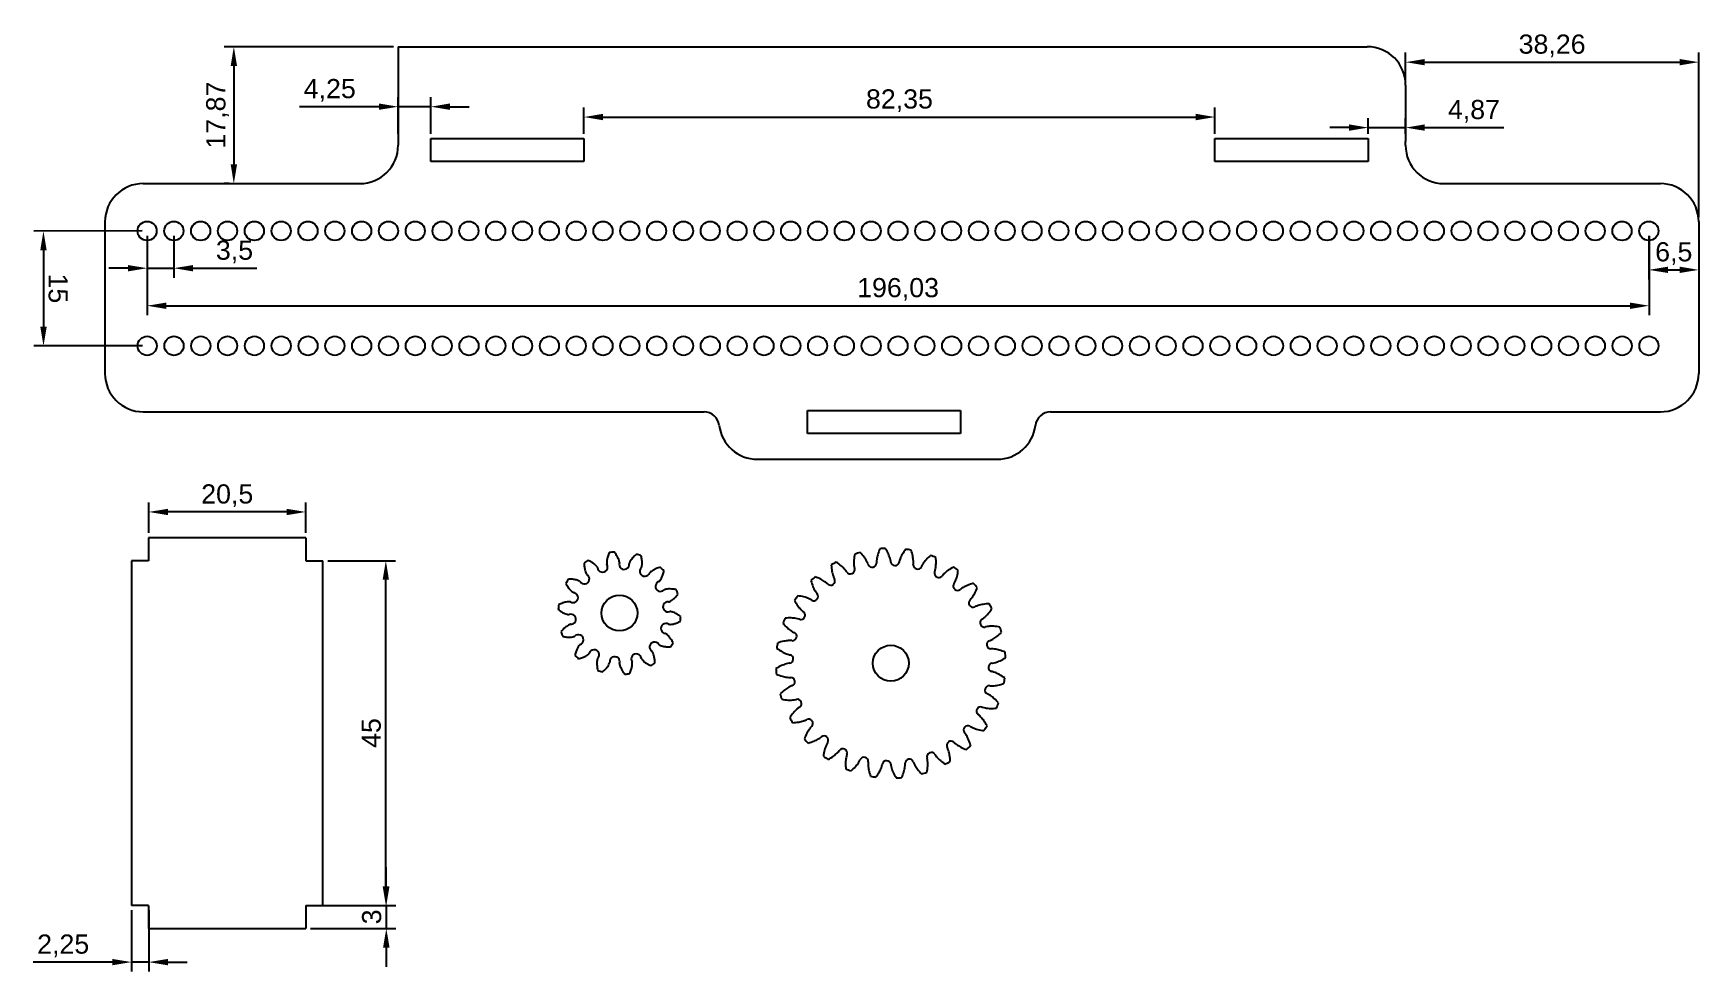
# Model space of a CAD drawing. Header units: millimetres. Extents: x 2420 to 2638, y 1270 to 1393.
import ezdxf

# ---------------------------------------------------------------- set-up
doc = ezdxf.new("R2010")
doc.units = ezdxf.units.MM
doc.styles.get("Standard").update_dxf_attribs({"font": 'arial.ttf'})
doc.dimstyles.new('ISO-25', dxfattribs={"dimtxt": 2.5, "dimasz": 2.5, "dimexe": 1.25, "dimexo": 0.625, "dimtad": 1, "dimtxsty": 'Standard', "dimcen": 2.5, "dimadec": 0, "dimazin": 0, "dimtfac": 1, "dimtmove": 0, "dimatfit": 3, "dimfxl": 1, "dimarcsym": 0})

# ---------------------------------------------------------------- blocks, each defined once
blk = doc.blocks.new('*D1')
at = {"color": 0, "lineweight": -2, "transparency": 16777216}
for p, q in [((2468.05, 1379.83), (2468.05, 1384.63)), ((2472.3, 1379.83), (2472.3, 1384.63)), ((2465.55, 1383.38), (2455.19, 1383.38)), ((2472.3, 1383.38), (2468.05, 1383.38)), ((2474.8, 1383.38), (2477.3, 1383.38))]:
    blk.add_line(p, q, dxfattribs=at)
at = {"color": 0, "transparency": 16777216}
for points in [[(2465.55, 1383.8), (2465.55, 1382.97), (2468.05, 1383.38)], [(2474.8, 1383.8), (2474.8, 1382.97), (2472.3, 1383.38)]]:
    blk.add_solid(points, dxfattribs=at)
at = {"layer": 'Defpoints', "color": 0, "transparency": 16777216}
for p in [(2468.05, 1383.38), (2468.05, 1379.21), (2472.3, 1379.21)]:
    blk.add_point(p, dxfattribs=at)
at = {"color": 0, "transparency": 16777216, "insert": (2459.12, 1385.51), "char_height": 2.5, "attachment_point": 5}
blk.add_mtext('4,25', dxfattribs=at)
blk = doc.blocks.new('*D2')
at = {"color": 0, "lineweight": -2, "transparency": 16777216}
for p, q in [((2592.15, 1380.65), (2589.65, 1380.65)), ((2594.65, 1379.83), (2594.65, 1381.9)), ((2594.65, 1380.65), (2599.53, 1380.65)), ((2599.53, 1379.83), (2599.53, 1381.9)), ((2602.03, 1380.65), (2612.37, 1380.65))]:
    blk.add_line(p, q, dxfattribs=at)
at = {"color": 0, "transparency": 16777216}
for points in [[(2592.15, 1381.07), (2592.15, 1380.24), (2594.65, 1380.65)], [(2602.03, 1381.07), (2602.03, 1380.24), (2599.53, 1380.65)]]:
    blk.add_solid(points, dxfattribs=at)
at = {"layer": 'Defpoints', "color": 0, "transparency": 16777216}
for p in [(2599.53, 1380.65), (2594.65, 1379.21), (2599.53, 1379.21)]:
    blk.add_point(p, dxfattribs=at)
at = {"color": 0, "transparency": 16777216, "insert": (2608.45, 1382.78), "char_height": 2.5, "attachment_point": 5}
blk.add_mtext('4,87', dxfattribs=at)
blk = doc.blocks.new('*D3')
at = {"color": 0, "lineweight": -2, "transparency": 16777216}
for p, q in [((2599.53, 1386.83), (2599.53, 1390.44)), ((2602.03, 1389.19), (2635.28, 1389.19)), ((2637.78, 1368.97), (2637.78, 1390.44))]:
    blk.add_line(p, q, dxfattribs=at)
at = {"color": 0, "transparency": 16777216}
for points in [[(2602.03, 1389.61), (2602.03, 1388.78), (2599.53, 1389.19)], [(2635.28, 1389.61), (2635.28, 1388.78), (2637.78, 1389.19)]]:
    blk.add_solid(points, dxfattribs=at)
at = {"layer": 'Defpoints', "color": 0, "transparency": 16777216}
for p in [(2637.78, 1389.19), (2599.53, 1386.21), (2637.78, 1368.34)]:
    blk.add_point(p, dxfattribs=at)
at = {"color": 0, "transparency": 16777216, "insert": (2618.65, 1391.32), "char_height": 2.5, "attachment_point": 5}
blk.add_mtext('38,26', dxfattribs=at)
blk = doc.blocks.new('*D4')
at = {"color": 0, "lineweight": -2, "transparency": 16777216}
for p, q in [((2435.28, 1366.54), (2435.28, 1361.05)), ((2438.78, 1366.54), (2438.78, 1361.05)), ((2432.78, 1362.3), (2430.28, 1362.3)), ((2435.28, 1362.3), (2438.78, 1362.3)), ((2441.28, 1362.3), (2449.6, 1362.3))]:
    blk.add_line(p, q, dxfattribs=at)
at = {"color": 0, "transparency": 16777216}
for points in [[(2432.78, 1362.71), (2432.78, 1361.88), (2435.28, 1362.3)], [(2441.28, 1362.71), (2441.28, 1361.88), (2438.78, 1362.3)]]:
    blk.add_solid(points, dxfattribs=at)
at = {"layer": 'Defpoints', "color": 0, "transparency": 16777216}
for p in [(2435.28, 1367.16), (2438.78, 1367.16), (2438.78, 1362.3)]:
    blk.add_point(p, dxfattribs=at)
at = {"color": 0, "transparency": 16777216, "insert": (2446.69, 1364.42), "char_height": 2.5, "attachment_point": 5}
blk.add_mtext('3,5', dxfattribs=at)
blk = doc.blocks.new('*D5')
at = {"color": 0, "lineweight": -2, "transparency": 16777216}
for p, q in [((2434.65, 1367.16), (2420.5, 1367.15)), ((2421.75, 1364.65), (2421.76, 1354.66)), ((2434.66, 1352.16), (2420.51, 1352.15))]:
    blk.add_line(p, q, dxfattribs=at)
at = {"color": 0, "transparency": 16777216}
for points in [[(2422.17, 1364.65), (2421.34, 1364.65), (2421.75, 1367.15)], [(2422.18, 1354.66), (2421.34, 1354.66), (2421.76, 1352.16)]]:
    blk.add_solid(points, dxfattribs=at)
at = {"layer": 'Defpoints', "color": 0, "transparency": 16777216}
for p in [(2435.28, 1367.16), (2421.76, 1352.16), (2435.29, 1352.16)]:
    blk.add_point(p, dxfattribs=at)
at = {"color": 0, "transparency": 16777216, "insert": (2423.66, 1359.66), "char_height": 2.5, "attachment_point": 5, "rotation": 270.0324}
blk.add_mtext('15', dxfattribs=at)
blk = doc.blocks.new('*D6')
at = {"color": 0, "lineweight": -2, "transparency": 16777216}
for p, q in [((2631.28, 1366.54), (2631.28, 1360.83)), ((2637.78, 1366.54), (2637.78, 1360.83)), ((2633.78, 1362.08), (2635.28, 1362.08))]:
    blk.add_line(p, q, dxfattribs=at)
at = {"color": 0, "transparency": 16777216}
for points in [[(2633.78, 1362.5), (2633.78, 1361.67), (2631.28, 1362.08)], [(2635.28, 1362.5), (2635.28, 1361.67), (2637.78, 1362.08)]]:
    blk.add_solid(points, dxfattribs=at)
at = {"layer": 'Defpoints', "color": 0, "transparency": 16777216}
for p in [(2631.28, 1367.16), (2637.78, 1367.16), (2637.78, 1362.08)]:
    blk.add_point(p, dxfattribs=at)
at = {"color": 0, "transparency": 16777216, "insert": (2634.53, 1364.21), "char_height": 2.5, "attachment_point": 5}
blk.add_mtext('6,5', dxfattribs=at)
blk = doc.blocks.new('*D7')
at = {"color": 0, "lineweight": -2, "transparency": 16777216}
for p, q in [((2435.28, 1366.54), (2435.28, 1356.15)), ((2631.31, 1366.54), (2631.31, 1356.15)), ((2437.78, 1357.4), (2628.81, 1357.4))]:
    blk.add_line(p, q, dxfattribs=at)
at = {"color": 0, "transparency": 16777216}
for points in [[(2437.78, 1357.81), (2437.78, 1356.98), (2435.28, 1357.4)], [(2628.81, 1357.81), (2628.81, 1356.98), (2631.31, 1357.4)]]:
    blk.add_solid(points, dxfattribs=at)
at = {"layer": 'Defpoints', "color": 0, "transparency": 16777216}
for p in [(2435.28, 1367.16), (2631.31, 1367.16), (2631.31, 1357.4)]:
    blk.add_point(p, dxfattribs=at)
at = {"color": 0, "transparency": 16777216, "insert": (2533.29, 1359.53), "char_height": 2.5, "attachment_point": 5}
blk.add_mtext('196,03', dxfattribs=at)
blk = doc.blocks.new('*D8')
at = {"color": 0, "lineweight": -2, "transparency": 16777216}
for p, q in [((2492.3, 1379.83), (2492.3, 1383.28)), ((2574.65, 1379.83), (2574.65, 1383.28)), ((2494.8, 1382.03), (2572.15, 1382.03))]:
    blk.add_line(p, q, dxfattribs=at)
at = {"color": 0, "transparency": 16777216}
for points in [[(2494.8, 1382.45), (2494.8, 1381.61), (2492.3, 1382.03)], [(2572.15, 1382.45), (2572.15, 1381.61), (2574.65, 1382.03)]]:
    blk.add_solid(points, dxfattribs=at)
at = {"layer": 'Defpoints', "color": 0, "transparency": 16777216}
for p in [(2574.65, 1382.03), (2492.3, 1379.21), (2574.65, 1379.21)]:
    blk.add_point(p, dxfattribs=at)
at = {"color": 0, "transparency": 16777216, "insert": (2533.47, 1384.16), "char_height": 2.5, "attachment_point": 5}
blk.add_mtext('82,35', dxfattribs=at)
blk = doc.blocks.new('*D9')
at = {"color": 0, "lineweight": -2, "transparency": 16777216}
for p, q in [((2467.42, 1391.21), (2445.35, 1391.21)), ((2446.6, 1388.71), (2446.6, 1375.84)), ((2445.98, 1373.34), (2445.35, 1373.34))]:
    blk.add_line(p, q, dxfattribs=at)
at = {"color": 0, "transparency": 16777216}
for points in [[(2446.19, 1388.71), (2447.02, 1388.71), (2446.6, 1391.21)], [(2446.19, 1375.84), (2447.02, 1375.84), (2446.6, 1373.34)]]:
    blk.add_solid(points, dxfattribs=at)
at = {"layer": 'Defpoints', "color": 0, "transparency": 16777216}
for p in [(2468.05, 1391.21), (2446.6, 1373.34), (2446.6, 1373.34)]:
    blk.add_point(p, dxfattribs=at)
at = {"color": 0, "transparency": 16777216, "insert": (2444.48, 1382.28), "char_height": 2.5, "attachment_point": 5, "rotation": 90}
blk.add_mtext('17,87', dxfattribs=at)
blk = doc.blocks.new('*D12')
at = {"color": 0, "lineweight": -2, "transparency": 16777216}
for p, q in [((2435.49, 1327.74), (2435.49, 1331.73)), ((2453.49, 1330.48), (2437.99, 1330.48)), ((2455.99, 1327.74), (2455.99, 1331.73))]:
    blk.add_line(p, q, dxfattribs=at)
at = {"color": 0, "transparency": 16777216}
for points in [[(2437.99, 1330.89), (2437.99, 1330.06), (2435.49, 1330.48)], [(2453.49, 1330.89), (2453.49, 1330.06), (2455.99, 1330.48)]]:
    blk.add_solid(points, dxfattribs=at)
at = {"layer": 'Defpoints', "color": 0, "transparency": 16777216}
for p in [(2435.49, 1330.48), (2435.49, 1327.12), (2455.99, 1327.12)]:
    blk.add_point(p, dxfattribs=at)
at = {"color": 0, "transparency": 16777216, "insert": (2445.74, 1332.6), "char_height": 2.5, "attachment_point": 5}
blk.add_mtext('20,5', dxfattribs=at)
blk = doc.blocks.new('*D13')
at = {"color": 0, "lineweight": -2, "transparency": 16777216}
for p, q in [((2458.86, 1324.12), (2467.69, 1324.12)), ((2466.44, 1281.62), (2466.44, 1321.62)), ((2458.86, 1279.12), (2467.69, 1279.12))]:
    blk.add_line(p, q, dxfattribs=at)
at = {"color": 0, "transparency": 16777216}
for points in [[(2466.02, 1321.62), (2466.85, 1321.62), (2466.44, 1324.12)], [(2466.02, 1281.62), (2466.85, 1281.62), (2466.44, 1279.12)]]:
    blk.add_solid(points, dxfattribs=at)
at = {"layer": 'Defpoints', "color": 0, "transparency": 16777216}
for p in [(2458.24, 1324.12), (2466.44, 1324.12), (2458.24, 1279.12)]:
    blk.add_point(p, dxfattribs=at)
at = {"color": 0, "transparency": 16777216, "insert": (2464.54, 1301.62), "char_height": 2.5, "attachment_point": 5, "rotation": 90}
blk.add_mtext('45', dxfattribs=at)
blk = doc.blocks.new('*D14')
at = {"color": 0, "lineweight": -2, "transparency": 16777216}
for p, q in [((2433.24, 1278.49), (2433.24, 1270.47)), ((2435.49, 1278.49), (2435.49, 1270.47)), ((2430.74, 1271.72), (2420.43, 1271.72)), ((2435.49, 1271.72), (2433.24, 1271.72)), ((2437.99, 1271.72), (2440.49, 1271.72))]:
    blk.add_line(p, q, dxfattribs=at)
at = {"color": 0, "transparency": 16777216}
for points in [[(2430.74, 1272.13), (2430.74, 1271.3), (2433.24, 1271.72)], [(2437.99, 1272.13), (2437.99, 1271.3), (2435.49, 1271.72)]]:
    blk.add_solid(points, dxfattribs=at)
at = {"layer": 'Defpoints', "color": 0, "transparency": 16777216}
for p in [(2433.24, 1279.12), (2435.49, 1279.12), (2433.24, 1271.72)]:
    blk.add_point(p, dxfattribs=at)
at = {"color": 0, "transparency": 16777216, "insert": (2424.33, 1273.84), "char_height": 2.5, "attachment_point": 5}
blk.add_mtext('2,25', dxfattribs=at)
blk = doc.blocks.new('*D15')
at = {"color": 0, "lineweight": -2, "transparency": 16777216}
for p, q in [((2466.5, 1281.62), (2466.5, 1284.12)), ((2456.61, 1279.12), (2467.75, 1279.12)), ((2466.5, 1279.12), (2466.5, 1276.12)), ((2456.61, 1276.12), (2467.75, 1276.12)), ((2466.5, 1273.62), (2466.5, 1271.12))]:
    blk.add_line(p, q, dxfattribs=at)
at = {"color": 0, "transparency": 16777216}
for points in [[(2466.08, 1281.62), (2466.92, 1281.62), (2466.5, 1279.12)], [(2466.08, 1273.62), (2466.92, 1273.62), (2466.5, 1276.12)]]:
    blk.add_solid(points, dxfattribs=at)
at = {"layer": 'Defpoints', "color": 0, "transparency": 16777216}
for p in [(2455.99, 1279.12), (2455.99, 1276.12), (2466.5, 1276.12)]:
    blk.add_point(p, dxfattribs=at)
at = {"color": 0, "transparency": 16777216, "insert": (2464.6, 1277.62), "char_height": 2.5, "attachment_point": 5, "rotation": 90}
blk.add_mtext('3', dxfattribs=at)
blk = doc.blocks.new('*U19')
at = {"linetype": 'Continuous', "lineweight": 25}
blk.add_arc((1.01, -7.93), 8, 94.9596, 99.6007, dxfattribs=at)
blk = doc.blocks.new('*U20')
at = {"color": 0, "linetype": 'ByBlock', "lineweight": -2, "transparency": 16777216}
for p, rotation in [((2492.58, 1323.99), 25.7142857142857), ((2499.46, 1324.87), 334.2857142857143), ((2490.1, 1321.43), 51.42857142857142), ((2502.5, 1323.02), 308.5714285714286), ((2504.44, 1320.03), 282.8571428571428), ((2488.98, 1318.06), 77.14285714285715), ((2504.89, 1316.51), 257.1428571428571), ((2489.43, 1314.53), 102.8571428571429), ((2503.76, 1313.13), 231.4285714285714), ((2491.36, 1311.55), 128.5714285714286), ((2501.28, 1310.58), 205.7142857142857), ((2494.4, 1309.7), 154.2857142857143), ((2497.94, 1309.35), 180)]:
    blk.add_blockref('*U19', p, dxfattribs=dict(at, rotation=rotation))
blk.add_blockref('*U19', (2495.92, 1325.21), dxfattribs=at)
blk = doc.blocks.new('*U21')
at = {"linetype": 'Continuous', "lineweight": 25}
blk.add_arc((11.03, 10.16), 15, 221.2427, 224.0319, dxfattribs=at)
blk = doc.blocks.new('*U22')
at = {"color": 0, "linetype": 'ByBlock', "lineweight": -2, "transparency": 16777216}
for p, rotation in [((2531.28, 1325.7), 231.4285714285711), ((2534.63, 1325.56), 218.5714285714282), ((2524.89, 1323.75), 257.1428571428567), ((2527.98, 1325.08), 244.2857142857139), ((2537.87, 1324.68), 205.7142857142854), ((2522.19, 1321.77), 269.9999999999996), ((2540.84, 1323.09), 192.8571428571425), ((2519.99, 1319.23), 282.8571428571423), ((2543.37, 1320.89), 180), ((2545.36, 1318.19), 167.142857142857), ((2518.4, 1316.27), 295.7142857142853), ((2546.69, 1315.1), 154.2857142857141), ((2517.52, 1313.03), 308.571428571428), ((2547.3, 1311.8), 141.4285714285712), ((2517.38, 1309.67), 321.4285714285709), ((2547.16, 1308.45), 128.5714285714284), ((2518, 1306.37), 334.2857142857137), ((2546.28, 1305.21), 115.7142857142856), ((2519.33, 1303.29), 347.1428571428566), ((2544.7, 1302.24), 102.8571428571428), ((2542.5, 1299.71), 89.99999999999991), ((2523.85, 1298.38), 12.85714285714288), ((2539.79, 1297.72), 77.14285714285707), ((2526.81, 1296.8), 25.71428571428576), ((2530.05, 1295.92), 38.57142857142858), ((2533.41, 1295.78), 51.42857142857142), ((2536.71, 1296.39), 64.28571428571426)]:
    blk.add_blockref('*U21', p, dxfattribs=dict(at, rotation=rotation))
blk.add_blockref('*U21', (2521.31, 1300.58), dxfattribs=at)

msp = doc.modelspace()

# ---------------------------------------------------------------- linework, layer by layer
for p, q in [((2468.048, 1391.209), (2468.048, 1378.341)), ((2468.048, 1391.209), (2594.525, 1391.209)), ((2599.525, 1386.209), (2599.525, 1378.849)), ((2599.525, 1378.341), (2599.525, 1378.849)), ((2434.785, 1373.341), (2463.048, 1373.341)), ((2604.525, 1373.341), (2632.781, 1373.341)), ((2429.785, 1368.341), (2429.785, 1348.549)), ((2637.781, 1368.341), (2637.781, 1348.549)), ((2434.785, 1343.549), (2507.967, 1343.549)), ((2553.198, 1343.549), (2632.781, 1343.549)), ((2514.92, 1337.359), (2546.245, 1337.359)), ((2455.985, 1327.119), (2435.485, 1327.119)), ((2433.235, 1324.119), (2433.235, 1279.119)), ((2458.235, 1279.119), (2458.235, 1324.119)), ((2435.485, 1276.119), (2455.985, 1276.119))]:
    msp.add_line(p, q)
at = {"linetype": 'Continuous', "lineweight": 25}
for p, q in [((2472.297, 1376.209), (2472.297, 1379.209)), ((2472.297, 1379.209), (2492.297, 1379.209)), ((2492.297, 1379.209), (2492.297, 1376.209)), ((2574.651, 1376.209), (2574.651, 1379.209)), ((2574.651, 1379.209), (2594.651, 1379.209)), ((2594.651, 1379.209), (2594.651, 1376.209)), ((2492.297, 1376.209), (2472.297, 1376.209)), ((2594.651, 1376.209), (2574.651, 1376.209)), ((2521.449, 1340.709), (2521.449, 1343.709)), ((2521.449, 1343.709), (2541.449, 1343.709)), ((2541.449, 1343.709), (2541.449, 1340.709)), ((2541.449, 1340.709), (2521.449, 1340.709)), ((2435.485, 1327.119), (2435.485, 1324.119)), ((2455.985, 1327.119), (2455.985, 1324.119)), ((2435.485, 1324.119), (2433.235, 1324.119)), ((2455.985, 1324.119), (2458.235, 1324.119)), ((2498.204, 1323.737), (2498.202, 1323.73)), ((2492.679, 1322.302), (2492.683, 1322.296)), ((2495.277, 1323.65), (2495.279, 1323.643)), ((2500.878, 1322.545), (2500.873, 1322.54)), ((2527.276, 1322.438), (2527.275, 1322.439)), ((2527.301, 1322.45), (2527.302, 1322.449)), ((2530.006, 1323.272), (2530.006, 1323.273)), ((2530.034, 1323.278), (2530.034, 1323.277)), ((2532.854, 1323.477), (2532.854, 1323.479)), ((2532.882, 1323.477), (2532.882, 1323.476)), ((2535.676, 1323.044), (2535.677, 1323.045)), ((2535.704, 1323.038), (2535.703, 1323.037)), ((2538.331, 1321.994), (2538.332, 1321.995)), ((2538.357, 1321.982), (2538.356, 1321.98)), ((2490.922, 1319.96), (2490.929, 1319.957)), ((2502.77, 1320.312), (2502.764, 1320.309)), ((2524.799, 1321.017), (2524.798, 1321.018)), ((2524.821, 1321.035), (2524.822, 1321.033)), ((2540.686, 1320.379), (2540.687, 1320.38)), ((2540.708, 1320.361), (2540.707, 1320.36)), ((2503.506, 1317.479), (2503.499, 1317.478)), ((2522.701, 1319.08), (2522.7, 1319.081)), ((2522.718, 1319.103), (2522.72, 1319.102)), ((2542.622, 1318.281), (2542.623, 1318.281)), ((2542.64, 1318.259), (2542.639, 1318.258)), ((2490.356, 1317.088), (2490.363, 1317.088)), ((2521.086, 1316.726), (2521.085, 1316.726)), ((2521.098, 1316.751), (2521.1, 1316.751)), ((2544.043, 1315.804), (2544.044, 1315.805)), ((2544.055, 1315.779), (2544.054, 1315.778)), ((2491.092, 1314.254), (2491.098, 1314.257)), ((2502.94, 1314.606), (2502.933, 1314.609)), ((2520.036, 1314.071), (2520.035, 1314.071)), ((2520.042, 1314.098), (2520.043, 1314.098)), ((2544.877, 1313.073), (2544.878, 1313.074)), ((2544.884, 1313.046), (2544.882, 1313.046)), ((2492.985, 1312.021), (2492.989, 1312.026)), ((2495.659, 1310.829), (2495.66, 1310.836)), ((2498.585, 1310.916), (2498.583, 1310.923)), ((2501.183, 1312.264), (2501.179, 1312.27)), ((2519.603, 1311.249), (2519.601, 1311.249)), ((2519.602, 1311.277), (2519.604, 1311.277)), ((2545.083, 1310.197), (2545.081, 1310.198)), ((2545.083, 1310.226), (2545.084, 1310.226)), ((2519.802, 1308.429), (2519.803, 1308.429)), ((2519.808, 1308.401), (2519.807, 1308.401)), ((2544.643, 1307.376), (2544.642, 1307.376)), ((2544.649, 1307.404), (2544.651, 1307.403)), ((2520.63, 1305.696), (2520.631, 1305.696)), ((2520.642, 1305.67), (2520.641, 1305.67)), ((2543.587, 1304.723), (2543.586, 1304.724)), ((2543.599, 1304.749), (2543.6, 1304.748)), ((2522.045, 1303.216), (2522.047, 1303.217)), ((2522.063, 1303.194), (2522.062, 1303.193)), ((2541.967, 1302.372), (2541.966, 1302.373)), ((2541.984, 1302.394), (2541.985, 1302.393)), ((2523.977, 1301.113), (2523.978, 1301.114)), ((2523.999, 1301.096), (2523.998, 1301.095)), ((2539.864, 1300.44), (2539.863, 1300.441)), ((2539.886, 1300.458), (2539.887, 1300.457)), ((2526.329, 1299.493), (2526.329, 1299.494)), ((2526.354, 1299.481), (2526.353, 1299.48)), ((2528.981, 1298.437), (2528.982, 1298.438)), ((2529.009, 1298.431), (2529.009, 1298.429)), ((2531.803, 1297.997), (2531.803, 1297.998)), ((2531.831, 1297.997), (2531.831, 1297.996)), ((2534.651, 1298.196), (2534.651, 1298.198)), ((2534.679, 1298.203), (2534.679, 1298.201)), ((2537.384, 1299.024), (2537.384, 1299.026)), ((2537.409, 1299.037), (2537.41, 1299.036)), ((2435.485, 1279.119), (2433.235, 1279.119)), ((2435.485, 1279.119), (2435.485, 1276.119)), ((2455.985, 1279.119), (2458.235, 1279.119)), ((2455.985, 1279.119), (2455.985, 1276.119))]:
    msp.add_line(p, q, dxfattribs=at)
for centre in [(2435.278, 1367.161), (2438.778, 1367.161), (2442.278, 1367.161), (2445.778, 1367.161), (2449.278, 1367.161), (2452.778, 1367.161), (2456.278, 1367.161), (2459.778, 1367.161), (2463.278, 1367.161), (2466.778, 1367.161), (2470.278, 1367.161), (2473.778, 1367.161), (2477.278, 1367.161), (2480.778, 1367.161), (2484.278, 1367.161), (2487.778, 1367.161), (2491.278, 1367.161), (2494.778, 1367.161), (2498.278, 1367.161), (2501.778, 1367.161), (2505.278, 1367.161), (2508.778, 1367.161), (2512.278, 1367.161), (2515.778, 1367.161), (2519.278, 1367.161), (2522.778, 1367.161), (2526.278, 1367.161), (2529.778, 1367.161), (2533.278, 1367.161), (2536.778, 1367.161), (2540.278, 1367.161), (2543.778, 1367.161), (2547.278, 1367.161), (2550.778, 1367.161), (2554.278, 1367.161), (2557.778, 1367.161), (2561.278, 1367.161), (2564.778, 1367.161), (2568.278, 1367.161), (2571.778, 1367.161), (2575.278, 1367.161), (2578.778, 1367.161), (2582.278, 1367.161), (2585.778, 1367.161), (2589.278, 1367.161), (2592.778, 1367.161), (2596.278, 1367.161), (2599.778, 1367.161), (2603.278, 1367.161), (2606.778, 1367.161), (2610.278, 1367.161), (2613.778, 1367.161), (2617.278, 1367.161), (2620.778, 1367.161), (2624.278, 1367.161), (2627.778, 1367.161), (2631.278, 1367.161)]:
    msp.add_circle(centre, 1.25)
for centre, radius in [((2435.287, 1352.163), 1.25), ((2438.787, 1352.163), 1.25), ((2442.287, 1352.163), 1.25), ((2445.787, 1352.163), 1.25), ((2449.287, 1352.163), 1.25), ((2452.787, 1352.163), 1.25), ((2456.287, 1352.163), 1.25), ((2459.787, 1352.163), 1.25), ((2463.287, 1352.163), 1.25), ((2466.787, 1352.163), 1.25), ((2470.287, 1352.163), 1.25), ((2473.787, 1352.163), 1.25), ((2477.287, 1352.163), 1.25), ((2480.787, 1352.163), 1.25), ((2484.287, 1352.163), 1.25), ((2487.787, 1352.163), 1.25), ((2491.287, 1352.163), 1.25), ((2494.787, 1352.163), 1.25), ((2498.287, 1352.163), 1.25), ((2501.787, 1352.163), 1.25), ((2505.287, 1352.163), 1.25), ((2508.787, 1352.163), 1.25), ((2512.287, 1352.163), 1.25), ((2515.787, 1352.163), 1.25), ((2519.287, 1352.163), 1.25), ((2522.787, 1352.163), 1.25), ((2526.287, 1352.163), 1.25), ((2529.787, 1352.163), 1.25), ((2533.287, 1352.163), 1.25), ((2536.787, 1352.163), 1.25), ((2540.287, 1352.163), 1.25), ((2543.787, 1352.163), 1.25), ((2547.287, 1352.163), 1.25), ((2550.787, 1352.163), 1.25), ((2554.287, 1352.163), 1.25), ((2557.787, 1352.163), 1.25), ((2561.287, 1352.163), 1.25), ((2564.787, 1352.163), 1.25), ((2568.287, 1352.163), 1.25), ((2571.787, 1352.163), 1.25), ((2575.287, 1352.163), 1.25), ((2578.787, 1352.163), 1.25), ((2582.287, 1352.163), 1.25), ((2585.787, 1352.163), 1.25), ((2589.287, 1352.163), 1.25), ((2592.787, 1352.163), 1.25), ((2596.287, 1352.163), 1.25), ((2599.787, 1352.163), 1.25), ((2603.287, 1352.163), 1.25), ((2606.787, 1352.163), 1.25), ((2610.287, 1352.163), 1.25), ((2613.787, 1352.163), 1.25), ((2617.287, 1352.163), 1.25), ((2620.787, 1352.163), 1.25), ((2624.287, 1352.163), 1.25), ((2627.787, 1352.163), 1.25), ((2631.287, 1352.163), 1.25), ((2496.931, 1317.283), 2.34), ((2532.343, 1310.737), 2.34)]:
    msp.add_circle(centre, radius, dxfattribs=at)
for centre, radius, start, end in [((2594.525, 1386.209), 5, 0, 90), ((2463.048, 1378.341), 5, 270, 0), ((2604.525, 1378.341), 5, 180, 270), ((2434.785, 1368.341), 5, 90, 180), ((2632.781, 1368.341), 5, 0, 90), ((2507.967, 1341.549), 2, 6.64209, 90), ((2553.198, 1341.549), 2, 90, 173.35791), ((2514.92, 1342.359), 5, 186.64209, 270), ((2546.245, 1342.359), 5, 270, 353.35791)]:
    msp.add_arc(centre, radius, start, end)
at = {"lineweight": 25}
for centre, start, end in [((2434.785, 1348.549), 180, 270), ((2632.781, 1348.549), 270, 0)]:
    msp.add_arc(centre, 5, start, end, dxfattribs=at)
at = {"linetype": 'Continuous', "lineweight": 25}
for centre, radius, start, end in [((2496.696, 1323.876), 4.39, 180.84479, 188.01371), ((2491.005, 1320.181), 4.39, 57.97511, 65.14404), ((2491.621, 1321.175), 3.22, 49.91166, 57.89799), ((2496.65, 1323.86), 1.391, 178.15377, 186.07758), ((2497.563, 1323.836), 2.304, 170.30697, 178.28003), ((2495.781, 1323.764), 0.517, 185.67118, 192.78228), ((2498.467, 1323.685), 3.22, 162.37655, 170.36288), ((2499.579, 1323.325), 4.39, 155.1305, 162.29942), ((2492.849, 1322.465), 4.39, 32.26083, 39.42975), ((2493.836, 1323.093), 3.22, 24.19738, 32.1837), ((2494.672, 1323.467), 2.304, 16.28022, 24.25328), ((2495.549, 1323.72), 1.391, 8.48268, 16.40648), ((2497.55, 1323.637), 0.658, 160.09487, 8.05752), ((2496.415, 1323.845), 0.517, 1.84399, 8.88907), ((2498.707, 1323.621), 0.517, 159.95689, 167.06799), ((2499.532, 1323.331), 1.391, 152.43949, 160.36329), ((2500.343, 1322.913), 2.304, 144.59269, 152.56575), ((2501.092, 1322.384), 3.22, 136.66227, 144.64859), ((2501.939, 1321.578), 4.39, 129.41622, 136.58514), ((2495.502, 1323.723), 4.39, 6.54654, 13.71547), ((2497.579, 1323.834), 2.304, 350.56593, 358.539), ((2496.663, 1323.861), 3.22, 358.48309, 6.46941), ((2521.723, 1318.52), 6.44, 49.91166, 57.20098), ((2532.131, 1323.902), 4.608, 176.73554, 184.7086), ((2533.961, 1323.804), 6.44, 169.50213, 176.79145), ((2523.721, 1320.688), 6.44, 37.05452, 44.34383), ((2525.186, 1321.789), 4.608, 29.13736, 37.11043), ((2526.784, 1322.673), 2.782, 21.33982, 29.26362), ((2528.415, 1323.302), 1.033, 16.7129, 21.74622), ((2529.951, 1323.798), 0.527, 279.09176, 0.03817), ((2531.509, 1323.875), 1.033, 179.24261, 184.27593), ((2533.257, 1323.872), 2.782, 171.7252, 179.649), ((2535.066, 1323.619), 4.608, 163.8784, 171.85146), ((2536.828, 1323.116), 6.44, 156.64499, 163.93431), ((2526.152, 1322.357), 6.44, 24.19738, 31.48669), ((2527.825, 1323.104), 4.608, 16.28022, 24.25328), ((2529.579, 1323.61), 2.782, 8.48268, 16.40648), ((2531.31, 1323.861), 1.033, 3.85576, 8.88907), ((2532.863, 1324.005), 0.527, 188.09351, 269.03992), ((2532.917, 1324.002), 0.527, 266.23462, 347.18103), ((2534.453, 1323.731), 1.033, 166.38546, 171.41878), ((2536.157, 1323.339), 2.782, 158.86806, 166.79186), ((2537.864, 1322.69), 4.608, 151.02126, 158.99432), ((2539.47, 1321.808), 6.44, 143.78785, 151.07716), ((2528.893, 1323.444), 6.44, 11.34023, 18.62955), ((2530.69, 1323.799), 4.608, 3.42308, 11.39614), ((2534.256, 1323.762), 1.033, 350.99861, 356.03193), ((2532.513, 1323.902), 2.782, 355.62554, 3.54934), ((2538.866, 1322.174), 2.782, 146.01091, 153.93472), ((2540.385, 1321.162), 4.608, 138.16411, 146.13718), ((2541.755, 1319.944), 6.44, 130.93071, 138.22002), ((2533.638, 1323.84), 4.608, 350.56593, 358.539), ((2531.806, 1323.893), 6.44, 358.48309, 5.7724), ((2490.334, 1317.322), 4.39, 83.6894, 90.85832), ((2490.459, 1318.485), 3.22, 75.62595, 83.61227), ((2490.688, 1319.372), 2.304, 67.70879, 75.68185), ((2491.037, 1320.216), 1.391, 59.91125, 67.83505), ((2492.349, 1321.729), 0.658, 211.52344, 59.48609), ((2495.537, 1323.717), 3.22, 188.09084, 196.07716), ((2494.657, 1323.461), 2.304, 196.02126, 203.99432), ((2493.824, 1323.087), 1.391, 203.86806, 211.79186), ((2493.083, 1322.623), 0.517, 211.38546, 218.49656), ((2492.213, 1321.874), 2.304, 41.99451, 49.96757), ((2492.894, 1322.483), 1.391, 34.19696, 42.12077), ((2493.619, 1322.971), 0.517, 27.55828, 34.60336), ((2494.732, 1323.277), 0.658, 185.80916, 33.77181), ((2500.246, 1322.739), 0.658, 134.38059, 342.34324), ((2499.313, 1323.419), 0.517, 336.1297, 343.17479), ((2498.479, 1323.682), 1.391, 342.76839, 350.6922), ((2501.281, 1322.223), 0.517, 134.24261, 141.3537), ((2501.898, 1321.603), 1.391, 126.7252, 134.649), ((2502.448, 1320.875), 2.304, 118.8784, 126.85146), ((2502.893, 1320.074), 3.22, 110.94798, 118.93431), ((2503.306, 1318.98), 4.39, 103.70193, 110.87085), ((2501.102, 1322.376), 1.391, 317.05411, 324.97791), ((2500.357, 1322.904), 2.304, 324.85165, 332.82471), ((2499.544, 1323.326), 3.22, 332.7688, 340.75513), ((2498.437, 1323.706), 4.39, 340.83226, 348.00118), ((2528.131, 1323.212), 6.44, 195.21642, 202.50573), ((2520.257, 1315.962), 6.44, 62.7688, 70.05812), ((2521.1, 1317.589), 4.608, 54.85165, 62.82471), ((2531.013, 1323.836), 6.44, 182.35928, 189.64859), ((2529.207, 1323.525), 4.608, 189.59269, 197.56575), ((2527.468, 1322.968), 2.782, 197.43949, 205.36329), ((2524.521, 1321.466), 0.527, 304.80605, 25.75245), ((2525.891, 1322.212), 1.033, 204.95689, 209.99021), ((2522.906, 1319.919), 4.608, 41.99451, 49.96757), ((2524.268, 1321.136), 2.782, 34.19696, 42.12077), ((2525.718, 1322.113), 1.033, 29.57004, 34.60336), ((2527.055, 1322.917), 0.527, 213.8078, 294.7542), ((2527.105, 1322.938), 0.527, 288.88449, 290.41784), ((2527.055, 1322.917), 0.527, 296.28527, 297.81862), ((2527.105, 1322.938), 0.527, 291.94891, 12.89531), ((2530.312, 1323.746), 2.782, 184.58234, 192.50615), ((2528.606, 1323.36), 1.033, 192.09975, 197.13307), ((2529.898, 1323.788), 0.527, 200.95066, 281.89706), ((2529.951, 1323.798), 0.527, 276.02735, 277.56069), ((2529.898, 1323.788), 0.527, 283.42813, 284.96148), ((2532.917, 1324.002), 0.527, 263.17021, 264.70355), ((2532.863, 1324.005), 0.527, 270.57099, 272.10433), ((2535.802, 1323.556), 0.527, 175.23637, 256.18277), ((2535.854, 1323.542), 0.527, 250.31306, 251.84641), ((2535.802, 1323.556), 0.527, 257.71385, 259.24719), ((2535.854, 1323.542), 0.527, 253.37748, 334.32388), ((2537.292, 1322.936), 1.033, 153.52832, 158.56164), ((2538.568, 1322.465), 0.527, 162.37923, 243.32563), ((2537.106, 1323.009), 1.033, 338.14147, 343.17479), ((2535.438, 1323.534), 2.782, 342.76839, 350.6922), ((2538.616, 1322.44), 0.527, 237.45592, 238.98927), ((2538.568, 1322.465), 0.527, 244.8567, 246.39005), ((2538.616, 1322.44), 0.527, 240.52034, 321.46674), ((2539.882, 1321.529), 1.033, 140.67118, 145.7045), ((2541.247, 1320.436), 2.782, 133.15377, 141.07758), ((2542.503, 1319.111), 4.608, 125.30697, 133.28003), ((2543.567, 1317.619), 6.44, 118.07356, 125.36288), ((2536.521, 1323.223), 4.608, 337.70879, 345.68185), ((2534.747, 1323.682), 6.44, 345.62595, 352.91526), ((2493.859, 1323.121), 4.39, 206.55907, 213.728), ((2492.883, 1322.475), 3.22, 213.80513, 221.79145), ((2492.202, 1321.863), 2.304, 221.73554, 229.7086), ((2490.874, 1319.301), 0.658, 237.23773, 85.20038), ((2491.614, 1321.164), 1.391, 229.58234, 237.50615), ((2491.147, 1320.425), 0.517, 237.09975, 244.21085), ((2491.479, 1320.971), 0.517, 53.27256, 60.31765), ((2502.285, 1320.761), 0.658, 108.6663, 316.62895), ((2501.739, 1321.778), 0.517, 310.41542, 317.4605), ((2502.994, 1319.846), 0.517, 108.52832, 115.63942), ((2503.281, 1319.02), 1.391, 101.01091, 108.93472), ((2503.46, 1318.125), 2.304, 93.16411, 101.13718), ((2503.514, 1317.211), 3.22, 85.2337, 93.22002), ((2503.411, 1316.046), 4.39, 77.98765, 85.15657), ((2501.075, 1322.416), 4.39, 315.11797, 322.28689), ((2519.398, 1313.142), 6.44, 75.62595, 82.91526), ((2519.857, 1314.916), 4.608, 67.70879, 75.68185), ((2526.44, 1322.506), 4.608, 202.44983, 210.42289), ((2524.869, 1321.576), 2.782, 210.29663, 218.22043), ((2523.499, 1320.489), 1.033, 217.81404, 222.84735), ((2522.33, 1319.457), 0.527, 317.66319, 38.6096), ((2522.156, 1319.079), 2.782, 47.05411, 54.97791), ((2523.353, 1320.354), 1.033, 42.42718, 47.4605), ((2524.477, 1321.435), 0.527, 226.66494, 307.61135), ((2524.521, 1321.466), 0.527, 301.74164, 303.27498), ((2524.477, 1321.435), 0.527, 309.14242, 310.67576), ((2541.022, 1320.786), 0.527, 149.52209, 230.46849), ((2539.718, 1321.642), 1.033, 325.28433, 330.31765), ((2538.208, 1322.525), 2.782, 329.91125, 337.83505), ((2541.062, 1320.75), 0.527, 224.59878, 226.13212), ((2541.022, 1320.786), 0.527, 231.99956, 233.5329), ((2541.062, 1320.75), 0.527, 227.66319, 308.6096), ((2542.094, 1319.58), 1.033, 127.81404, 132.84735), ((2543.182, 1318.211), 2.782, 120.29663, 128.22043), ((2544.112, 1316.64), 4.608, 112.44983, 120.42289), ((2544.817, 1314.949), 6.44, 105.21642, 112.50573), ((2540.684, 1320.924), 2.782, 317.05411, 324.97791), ((2539.195, 1321.98), 4.608, 324.85165, 332.82471), ((2537.568, 1322.823), 6.44, 332.7688, 340.05812), ((2496.931, 1317.283), 8, 175.4973, 176.74355), ((2491.63, 1321.209), 4.39, 232.27336, 239.44228), ((2490.971, 1314.456), 4.39, 109.40369, 116.57261), ((2491.032, 1320.204), 3.22, 239.51941, 247.50573), ((2490.578, 1315.558), 3.22, 101.34023, 109.32656), ((2490.683, 1319.357), 2.304, 247.44983, 255.42289), ((2490.4, 1316.457), 2.304, 93.42308, 101.39614), ((2490.349, 1317.368), 1.391, 85.62554, 93.54934), ((2490.419, 1318.24), 0.517, 78.98685, 86.03193), ((2503.264, 1318.093), 0.658, 82.95201, 290.91467), ((2503.213, 1319.247), 0.517, 284.70113, 291.74622), ((2502.899, 1320.062), 1.391, 291.33982, 299.26362), ((2503.505, 1316.962), 0.517, 82.81404, 89.92513), ((2503.406, 1316.093), 1.391, 75.29663, 83.22043), ((2502.457, 1320.861), 2.304, 299.13736, 307.11043), ((2503.179, 1315.209), 2.304, 67.44983, 75.42289), ((2501.907, 1321.594), 3.22, 307.05452, 315.04084), ((2502.831, 1314.362), 3.22, 59.51941, 67.50573), ((2525.461, 1321.962), 6.44, 208.07356, 215.36288), ((2523.969, 1320.898), 4.608, 215.30697, 223.28003), ((2522.644, 1319.642), 2.782, 223.15377, 231.07758), ((2521.551, 1318.277), 1.033, 230.67118, 235.7045), ((2520.64, 1317.01), 0.527, 330.52034, 51.46674), ((2520.555, 1316.603), 2.782, 59.91125, 67.83505), ((2521.438, 1318.112), 1.033, 55.28433, 60.31765), ((2522.294, 1319.416), 0.527, 239.52209, 320.46849), ((2522.33, 1319.457), 0.527, 314.59878, 316.13212), ((2522.294, 1319.416), 0.527, 321.99956, 323.5329), ((2543.04, 1318.602), 0.527, 136.66494, 217.61135), ((2543.072, 1318.559), 0.527, 211.74164, 213.27498), ((2543.04, 1318.602), 0.527, 219.14242, 220.67576), ((2543.072, 1318.559), 0.527, 214.80605, 295.75245), ((2541.959, 1319.727), 1.033, 312.42718, 317.4605), ((2543.818, 1317.189), 1.033, 114.95689, 119.99021), ((2544.573, 1315.612), 2.782, 107.43949, 115.36329), ((2545.13, 1313.873), 4.608, 99.59269, 107.56575), ((2545.442, 1312.067), 6.44, 92.35928, 99.64859), ((2541.525, 1320.173), 4.608, 311.99451, 319.96757), ((2540.126, 1321.357), 6.44, 319.91166, 327.20098), ((2492.787, 1312.15), 4.39, 135.11797, 142.28689), ((2491.956, 1312.972), 3.22, 127.05452, 135.04084), ((2491.405, 1313.705), 2.304, 119.13736, 127.11043), ((2490.456, 1318.473), 1.391, 255.29663, 263.22043), ((2490.963, 1314.504), 1.391, 111.33982, 119.26362), ((2490.357, 1317.604), 0.517, 262.81404, 269.92513), ((2490.598, 1316.473), 0.658, 262.95201, 110.91467), ((2490.649, 1315.319), 0.517, 104.70113, 111.74622), ((2502.988, 1315.265), 0.658, 57.23773, 265.20038), ((2503.443, 1316.326), 0.517, 258.98685, 266.03193), ((2503.514, 1317.198), 1.391, 265.62554, 273.54934), ((2503.462, 1318.109), 2.304, 273.42308, 281.39614), ((2503.284, 1319.008), 3.22, 281.34023, 289.32656), ((2502.892, 1320.11), 4.39, 289.40369, 296.57261), ((2502.232, 1313.357), 4.39, 52.27336, 59.44228), ((2523.136, 1320.149), 6.44, 220.93071, 228.22002), ((2519.187, 1310.201), 6.44, 88.48309, 95.7724), ((2521.918, 1318.78), 4.608, 228.16411, 236.13718), ((2519.24, 1312.033), 4.608, 80.56593, 88.539), ((2519.546, 1313.833), 2.782, 72.76839, 80.6922), ((2520.07, 1315.501), 1.033, 68.14147, 73.17479), ((2520.615, 1316.963), 0.527, 252.37923, 333.32563), ((2520.64, 1317.01), 0.527, 327.45592, 328.98927), ((2520.615, 1316.963), 0.527, 334.8567, 336.39005), ((2544.522, 1316.025), 0.527, 123.8078, 204.7542), ((2544.543, 1315.975), 0.527, 198.88449, 200.41784), ((2544.522, 1316.025), 0.527, 206.28527, 207.81862), ((2544.543, 1315.975), 0.527, 201.94891, 282.89531), ((2543.718, 1317.362), 1.033, 299.57004, 304.60336), ((2542.742, 1318.812), 2.782, 304.19696, 312.12077), ((2544.965, 1314.474), 1.033, 102.09975, 107.13307), ((2545.351, 1312.768), 2.782, 94.58234, 102.50615), ((2545.507, 1310.949), 4.608, 86.73554, 94.7086), ((2545.409, 1309.119), 6.44, 79.50213, 86.79145), ((2490.451, 1318.52), 4.39, 257.98765, 265.15657), ((2490.348, 1317.355), 3.22, 265.2337, 273.22002), ((2490.402, 1316.441), 2.304, 273.16411, 281.13718), ((2490.581, 1315.546), 1.391, 281.01091, 288.93472), ((2490.869, 1314.72), 0.517, 288.52832, 295.63942), ((2491.577, 1313.805), 0.658, 288.6663, 136.62895), ((2493.505, 1311.662), 2.304, 144.85165, 152.82471), ((2492.76, 1312.19), 1.391, 137.05411, 144.97791), ((2492.123, 1312.788), 0.517, 130.41542, 137.4605), ((2501.513, 1312.837), 0.658, 31.52344, 239.48609), ((2502.383, 1313.596), 0.517, 233.27256, 240.31765), ((2502.825, 1314.35), 1.391, 239.91125, 247.83505), ((2503.174, 1315.194), 2.304, 247.70879, 255.68185), ((2503.404, 1316.081), 3.22, 255.62595, 263.61227), ((2502.715, 1314.141), 0.517, 57.09975, 64.21085), ((2502.248, 1313.402), 1.391, 49.58234, 57.50615), ((2503.528, 1317.244), 4.39, 263.6894, 270.85832), ((2501.66, 1312.703), 2.304, 41.73554, 49.7086), ((2500.979, 1312.091), 3.22, 33.80513, 41.79145), ((2500.004, 1311.445), 4.39, 26.55907, 33.728), ((2519.636, 1307.287), 6.44, 101.34023, 108.62955), ((2519.28, 1309.085), 4.608, 93.42308, 101.39614), ((2519.178, 1310.908), 2.782, 85.62554, 93.54934), ((2520.906, 1317.26), 2.782, 236.01091, 243.93472), ((2519.318, 1312.651), 1.033, 80.99861, 86.03193), ((2519.524, 1314.197), 0.527, 265.23637, 346.18277), ((2520.144, 1315.686), 1.033, 243.52832, 248.56164), ((2519.538, 1314.249), 0.527, 343.37748, 64.32388), ((2519.538, 1314.249), 0.527, 340.31306, 341.84641), ((2519.524, 1314.197), 0.527, 347.71385, 349.24719), ((2545.393, 1313.182), 0.527, 110.95066, 191.89706), ((2545.403, 1313.129), 0.527, 186.02735, 187.56069), ((2545.393, 1313.182), 0.527, 193.42813, 194.96148), ((2545.403, 1313.129), 0.527, 189.09176, 270.03817), ((2544.907, 1314.664), 1.033, 286.7129, 291.74622), ((2544.278, 1316.296), 2.782, 291.33982, 299.26362), ((2543.394, 1317.894), 4.608, 299.13736, 307.11043), ((2542.294, 1319.359), 6.44, 307.05452, 314.34383), ((2495.425, 1310.861), 4.39, 160.83226, 168.00118), ((2494.319, 1311.24), 3.22, 152.7688, 160.75513), ((2490.556, 1315.586), 4.39, 283.70193, 290.87085), ((2490.969, 1314.492), 3.22, 290.94798, 298.93431), ((2491.414, 1313.691), 2.304, 298.8784, 306.85146), ((2491.964, 1312.963), 1.391, 306.7252, 314.649), ((2492.581, 1312.343), 0.517, 314.24261, 321.3537), ((2493.616, 1311.827), 0.658, 314.38059, 162.34324), ((2497.199, 1310.705), 3.22, 178.48309, 186.46941), ((2496.283, 1310.732), 2.304, 170.56593, 178.539), ((2495.383, 1310.884), 1.391, 162.76839, 170.6922), ((2494.549, 1311.147), 0.517, 156.1297, 163.17479), ((2494.33, 1311.235), 1.391, 332.43949, 340.36329), ((2495.155, 1310.945), 0.517, 339.95689, 347.06799), ((2496.312, 1310.929), 0.658, 340.09487, 188.05752), ((2497.448, 1310.721), 0.517, 181.84399, 188.88907), ((2498.313, 1310.847), 1.391, 188.48268, 196.40648), ((2499.13, 1311.289), 0.658, 5.80916, 213.77181), ((2496.299, 1310.73), 2.304, 350.30697, 358.28003), ((2498.081, 1310.802), 0.517, 5.67118, 12.78228), ((2497.212, 1310.706), 1.391, 358.15377, 6.07758), ((2500.243, 1311.595), 0.517, 207.55828, 214.60336), ((2500.969, 1312.083), 1.391, 214.19696, 222.12077), ((2501.649, 1312.692), 2.304, 221.99451, 229.96757), ((2502.241, 1313.391), 3.22, 229.91166, 237.89799), ((2502.857, 1314.385), 4.39, 237.97511, 245.14404), ((2500.779, 1311.943), 0.517, 31.38546, 38.49656), ((2500.038, 1311.479), 1.391, 23.86806, 31.79186), ((2499.205, 1311.105), 2.304, 16.02126, 23.99432), ((2498.325, 1310.849), 3.22, 8.09084, 16.07716), ((2497.167, 1310.69), 4.39, 0.84479, 8.01371), ((2521.272, 1317.864), 6.44, 233.78785, 241.07716), ((2519.976, 1306.22), 4.608, 106.28022, 114.25328), ((2520.39, 1316.258), 4.608, 241.02126, 248.99432), ((2519.47, 1307.974), 2.782, 98.48268, 106.40648), ((2519.741, 1314.552), 2.782, 248.86806, 256.79186), ((2519.219, 1309.704), 1.033, 93.85576, 98.88907), ((2519.349, 1312.848), 1.033, 256.38546, 261.41878), ((2519.075, 1311.258), 0.527, 278.09351, 359.03992), ((2519.077, 1311.312), 0.527, 356.23462, 77.18103), ((2519.077, 1311.312), 0.527, 353.17021, 354.70355), ((2519.075, 1311.258), 0.527, 0.57099, 2.10433), ((2545.61, 1310.217), 0.527, 98.09351, 179.03992), ((2545.48, 1311.571), 1.033, 89.24261, 94.27593), ((2545.477, 1309.823), 2.782, 81.7252, 89.649), ((2545.466, 1311.77), 1.033, 273.85576, 278.88907), ((2545.216, 1313.501), 2.782, 278.48268, 286.40648), ((2545.224, 1308.014), 4.608, 73.8784, 81.85146), ((2544.71, 1315.255), 4.608, 286.28022, 294.25328), ((2544.722, 1306.252), 6.44, 66.64499, 73.93431), ((2543.963, 1316.928), 6.44, 294.19738, 301.48669), ((2498.361, 1310.843), 4.39, 186.54654, 193.71547), ((2491.924, 1312.989), 4.39, 309.41622, 316.58514), ((2492.77, 1312.182), 3.22, 316.66227, 324.64859), ((2493.519, 1311.653), 2.304, 324.59269, 332.56575), ((2499.19, 1311.1), 2.304, 196.28022, 204.25328), ((2500.027, 1311.473), 3.22, 204.19738, 212.1837), ((2501.013, 1312.101), 4.39, 212.26083, 219.42975), ((2494.283, 1311.241), 4.39, 335.1305, 342.29942), ((2495.396, 1310.881), 3.22, 342.37655, 350.36288), ((2520.723, 1304.546), 6.44, 114.19738, 121.48669), ((2519.964, 1315.222), 6.44, 246.64499, 253.93431), ((2519.461, 1313.46), 4.608, 253.8784, 261.85146), ((2519.208, 1311.652), 2.782, 261.7252, 269.649), ((2519.205, 1309.903), 1.033, 269.24261, 274.27593), ((2519.282, 1308.345), 0.527, 9.09176, 90.03817), ((2545.608, 1310.163), 0.527, 176.23462, 257.18103), ((2545.608, 1310.163), 0.527, 173.17021, 174.70355), ((2545.61, 1310.217), 0.527, 180.57099, 182.10433), ((2545.337, 1308.627), 1.033, 76.38546, 81.41878), ((2544.944, 1306.923), 2.782, 68.86806, 76.79186), ((2544.295, 1305.216), 4.608, 61.02126, 68.99432), ((2543.413, 1303.61), 6.44, 53.78785, 61.07716), ((2522.392, 1302.116), 6.44, 127.05452, 134.34383), ((2521.291, 1303.581), 4.608, 119.13736, 127.11043), ((2520.407, 1305.179), 2.782, 111.33982, 119.26362), ((2519.778, 1306.81), 1.033, 106.7129, 111.74622), ((2519.292, 1308.292), 0.527, 290.95066, 11.89706), ((2519.292, 1308.292), 0.527, 13.42813, 14.96148), ((2519.282, 1308.345), 0.527, 6.02735, 7.56069), ((2545.147, 1307.226), 0.527, 163.37748, 244.32388), ((2545.162, 1307.278), 0.527, 167.71385, 169.24719), ((2545.147, 1307.226), 0.527, 160.31306, 161.84641), ((2545.162, 1307.278), 0.527, 85.23637, 166.18277), ((2544.541, 1305.788), 1.033, 63.52832, 68.56164), ((2543.779, 1304.214), 2.782, 56.01091, 63.93472), ((2545.367, 1308.824), 1.033, 260.99861, 266.03193), ((2545.508, 1310.567), 2.782, 265.62554, 273.54934), ((2542.767, 1302.695), 4.608, 48.16411, 56.13718), ((2545.405, 1312.39), 4.608, 273.42308, 281.39614), ((2545.049, 1314.187), 6.44, 281.34023, 288.62955), ((2519.276, 1312.355), 6.44, 259.50213, 266.79145), ((2519.178, 1310.526), 4.608, 266.73554, 274.7086), ((2524.559, 1300.118), 6.44, 139.91166, 147.20098), ((2519.334, 1308.706), 2.782, 274.58234, 282.50615), ((2523.161, 1301.301), 4.608, 131.99451, 139.96757), ((2519.72, 1307.001), 1.033, 282.09975, 287.13307), ((2520.142, 1305.499), 0.527, 21.94891, 102.89531), ((2521.943, 1302.662), 2.782, 124.19696, 132.12077), ((2520.967, 1304.113), 1.033, 119.57004, 124.60336), ((2520.163, 1305.45), 0.527, 303.8078, 24.7542), ((2520.163, 1305.45), 0.527, 26.28527, 27.81862), ((2520.142, 1305.499), 0.527, 18.88449, 20.41784), ((2544.045, 1304.464), 0.527, 150.52034, 231.46674), ((2544.07, 1304.512), 0.527, 154.8567, 156.39005), ((2544.045, 1304.464), 0.527, 147.45592, 148.98927), ((2544.07, 1304.512), 0.527, 72.37923, 153.32563), ((2544.615, 1305.974), 1.033, 248.14147, 253.17479), ((2545.14, 1307.642), 2.782, 252.76839, 260.6922), ((2545.445, 1309.442), 4.608, 260.56593, 268.539), ((2545.498, 1311.273), 6.44, 268.48309, 275.7724), ((2541.55, 1301.325), 6.44, 40.93071, 48.22002), ((2519.244, 1309.407), 6.44, 272.35928, 279.64859), ((2519.555, 1307.601), 4.608, 279.59269, 287.56575), ((2520.112, 1305.863), 2.782, 287.43949, 295.36329), ((2520.868, 1304.286), 1.033, 294.95689, 299.99021), ((2521.613, 1302.916), 0.527, 34.80605, 115.75245), ((2525.49, 1299.494), 4.608, 144.85165, 152.82471), ((2524.001, 1300.551), 2.782, 137.05411, 144.97791), ((2522.726, 1301.747), 1.033, 132.42718, 137.4605), ((2521.645, 1302.872), 0.527, 316.66494, 37.61135), ((2521.645, 1302.872), 0.527, 39.14242, 40.67576), ((2521.613, 1302.916), 0.527, 31.74164, 33.27498), ((2542.356, 1302.018), 0.527, 137.66319, 218.6096), ((2542.391, 1302.058), 0.527, 141.99956, 143.5329), ((2542.356, 1302.018), 0.527, 134.59878, 136.13212), ((2542.391, 1302.058), 0.527, 59.52209, 140.46849), ((2543.247, 1303.362), 1.033, 235.28433, 240.31765), ((2544.13, 1304.872), 2.782, 239.91125, 247.83505), ((2544.828, 1306.559), 4.608, 247.70879, 255.68185), ((2545.288, 1308.333), 6.44, 255.62595, 262.91526), ((2543.134, 1303.198), 1.033, 50.67118, 55.7045), ((2542.041, 1301.833), 2.782, 43.15377, 51.07758), ((2540.716, 1300.577), 4.608, 35.30697, 43.28003), ((2539.224, 1299.513), 6.44, 28.07356, 35.36288), ((2527.118, 1298.652), 6.44, 152.7688, 160.05812), ((2519.868, 1306.526), 6.44, 285.21642, 292.50573), ((2520.574, 1304.835), 4.608, 292.44983, 300.42289), ((2521.503, 1303.263), 2.782, 300.29663, 308.22043), ((2522.591, 1301.894), 1.033, 307.81404, 312.84735), ((2523.623, 1300.724), 0.527, 47.66319, 128.6096), ((2528.164, 1298.252), 4.608, 157.70879, 165.68185), ((2526.477, 1298.95), 2.782, 149.91125, 157.83505), ((2523.664, 1300.689), 0.527, 51.99956, 53.5329), ((2523.623, 1300.724), 0.527, 44.59878, 46.13212), ((2523.664, 1300.689), 0.527, 329.52209, 50.46849), ((2524.968, 1299.833), 1.033, 145.28433, 150.31765), ((2540.164, 1300.008), 0.527, 124.80605, 205.75245), ((2538.794, 1299.262), 1.033, 24.95689, 29.99021), ((2540.208, 1300.04), 0.527, 129.14242, 130.67576), ((2540.164, 1300.008), 0.527, 121.74164, 123.27498), ((2540.208, 1300.04), 0.527, 46.66494, 127.61135), ((2541.333, 1301.121), 1.033, 222.42718, 227.4605), ((2542.529, 1302.396), 2.782, 227.05411, 234.97791), ((2543.585, 1303.885), 4.608, 234.85165, 242.82471), ((2544.428, 1305.512), 6.44, 242.7688, 250.05812), ((2541.186, 1300.986), 1.033, 37.81404, 42.84735), ((2539.817, 1299.898), 2.782, 30.29663, 38.22043), ((2538.245, 1298.968), 4.608, 22.44983, 30.42289), ((2536.554, 1298.263), 6.44, 15.21642, 22.50573), ((2529.938, 1297.792), 6.44, 165.62595, 172.91526), ((2521.118, 1303.855), 6.44, 298.07356, 305.36288), ((2522.182, 1302.364), 4.608, 305.30697, 313.28003), ((2523.438, 1301.039), 2.782, 313.15377, 321.07758), ((2524.803, 1299.946), 1.033, 320.67118, 325.7045), ((2526.07, 1299.035), 0.527, 60.52034, 141.46674), ((2526.117, 1299.01), 0.527, 64.8567, 66.39005), ((2526.07, 1299.035), 0.527, 57.45592, 58.98927), ((2526.117, 1299.01), 0.527, 342.37923, 63.32563), ((2532.879, 1297.582), 6.44, 178.48309, 185.7724), ((2531.047, 1297.635), 4.608, 170.56593, 178.539), ((2529.247, 1297.94), 2.782, 162.76839, 170.6922), ((2527.579, 1298.465), 1.033, 158.14147, 163.17479), ((2524.3, 1300.313), 4.608, 318.16411, 326.13718), ((2525.82, 1299.3), 2.782, 326.01091, 333.93472), ((2527.394, 1298.539), 1.033, 333.52832, 338.56164), ((2528.831, 1297.932), 0.527, 73.37748, 154.32388), ((2528.883, 1297.918), 0.527, 77.71385, 79.24719), ((2528.831, 1297.932), 0.527, 70.31306, 71.84641), ((2528.883, 1297.918), 0.527, 355.23637, 76.18277), ((2532.172, 1297.572), 2.782, 175.62554, 183.54934), ((2530.429, 1297.713), 1.033, 170.99861, 176.03193), ((2530.232, 1297.743), 1.033, 346.38546, 351.41878), ((2531.768, 1297.472), 0.527, 86.23462, 167.18103), ((2531.822, 1297.47), 0.527, 90.57099, 92.10433), ((2531.768, 1297.472), 0.527, 83.17021, 84.70355), ((2531.822, 1297.47), 0.527, 8.09351, 89.03992), ((2531.428, 1297.603), 2.782, 351.7252, 359.649), ((2534.734, 1297.677), 0.527, 99.09176, 180.03817), ((2533.176, 1297.599), 1.033, 359.24261, 4.27593), ((2534.788, 1297.687), 0.527, 103.42813, 104.96148), ((2534.734, 1297.677), 0.527, 96.02735, 97.56069), ((2534.788, 1297.687), 0.527, 20.95066, 101.89706), ((2536.27, 1298.172), 1.033, 196.7129, 201.74622), ((2537.901, 1298.802), 2.782, 201.33982, 209.26362), ((2537.581, 1298.537), 0.527, 111.94891, 192.89531), ((2536.079, 1298.114), 1.033, 12.09975, 17.13307), ((2534.374, 1297.729), 2.782, 4.58234, 12.50615), ((2532.554, 1297.573), 4.608, 356.73554, 4.7086), ((2537.63, 1298.558), 0.527, 116.28527, 117.81862), ((2537.581, 1298.537), 0.527, 108.88449, 110.41784), ((2537.63, 1298.558), 0.527, 33.8078, 114.7542), ((2538.967, 1299.361), 1.033, 209.57004, 214.60336), ((2540.418, 1300.338), 2.782, 214.19696, 222.12077), ((2541.779, 1301.555), 4.608, 221.99451, 229.96757), ((2542.962, 1302.954), 6.44, 229.91166, 237.20098), ((2537.217, 1298.507), 2.782, 17.43949, 25.36329), ((2535.478, 1297.95), 4.608, 9.59269, 17.56575), ((2533.673, 1297.638), 6.44, 2.35928, 9.64859), ((2522.931, 1301.53), 6.44, 310.93071, 318.22002), ((2533.995, 1297.675), 4.608, 183.42308, 191.39614), ((2535.793, 1298.031), 6.44, 191.34023, 198.62955), ((2525.215, 1299.667), 6.44, 323.78785, 331.07716), ((2526.821, 1298.784), 4.608, 331.02126, 338.99432), ((2528.528, 1298.136), 2.782, 338.86806, 346.79186), ((2533.375, 1297.614), 1.033, 183.85576, 188.88907), ((2535.106, 1297.864), 2.782, 188.48268, 196.40648), ((2536.86, 1298.37), 4.608, 196.28022, 204.25328), ((2538.534, 1299.117), 6.44, 204.19738, 211.48669), ((2527.858, 1298.358), 6.44, 336.64499, 343.93431), ((2529.62, 1297.856), 4.608, 343.8784, 351.85146), ((2539.499, 1299.686), 4.608, 209.13736, 217.11043), ((2540.964, 1300.786), 6.44, 217.05452, 224.34383), ((2530.725, 1297.671), 6.44, 349.50213, 356.79145)]:
    msp.add_arc(centre, radius, start, end, dxfattribs=at)

# ---------------------------------------------------------------- block references
for name in ['*U22', '*U20']:
    msp.add_blockref(name, (0, 0))

# ---------------------------------------------------------------- dimensions: what is measured, and where the dimension line sits
for base, p1, p2, angle, picture, middle in [((2446.603, 1373.341), (2468.048, 1391.209), (2446.603, 1373.341), 90, '*D9', (2444.476, 1382.275)), ((2637.781, 1389.193), (2599.525, 1386.209), (2637.781, 1368.341), 0, '*D3', (2618.653, 1391.321)), ((2466.438, 1324.119), (2458.235, 1279.119), (2458.235, 1324.119), 90, '*D13', (2464.542, 1301.619)), ((2466.501, 1276.119), (2455.985, 1279.119), (2455.985, 1276.119), 90, '*D15', (2464.598, 1277.619))]:
    dim = msp.add_linear_dim(base=base, p1=p1, p2=p2, angle=angle, dimstyle='ISO-25')
    dim.commit()
    dim.dimension.update_dxf_attribs({"geometry": picture, "text_midpoint": middle})
for base, p1, p2, picture, middle in [((2468.048, 1383.384), (2472.297, 1379.209), (2468.048, 1379.209), '*D1', (2459.117, 1385.511)), ((2574.651, 1382.03), (2492.297, 1379.209), (2574.651, 1379.209), '*D8', (2533.474, 1384.158)), ((2599.525, 1380.653), (2594.651, 1379.209), (2599.525, 1379.209), '*D2', (2608.447, 1382.78)), ((2438.778, 1362.296), (2435.278, 1367.161), (2438.778, 1367.161), '*D4', (2446.687, 1364.424)), ((2631.306, 1357.398), (2435.278, 1367.161), (2631.306, 1367.161), '*D7', (2533.292, 1359.526)), ((2637.781, 1362.082), (2631.278, 1367.161), (2637.781, 1367.161), '*D6', (2634.53, 1364.209)), ((2435.485, 1330.475), (2455.985, 1327.119), (2435.485, 1327.119), '*D12', (2445.735, 1332.603)), ((2433.235, 1271.715), (2435.485, 1279.119), (2433.235, 1279.119), '*D14', (2424.333, 1273.843))]:
    dim = msp.add_linear_dim(base=base, p1=p1, p2=p2, dimstyle='ISO-25')
    dim.commit()
    dim.dimension.update_dxf_attribs({"geometry": picture, "text_midpoint": middle})
dim = msp.add_aligned_dim(p1=(2435.278, 1367.161), p2=(2435.287, 1352.163), distance=-13.525, dimstyle='ISO-25')
dim.commit()
dim.dimension.update_dxf_attribs({"geometry": '*D5', "text_midpoint": (2423.659, 1359.655)})

doc.saveas('drawing.dxf')
